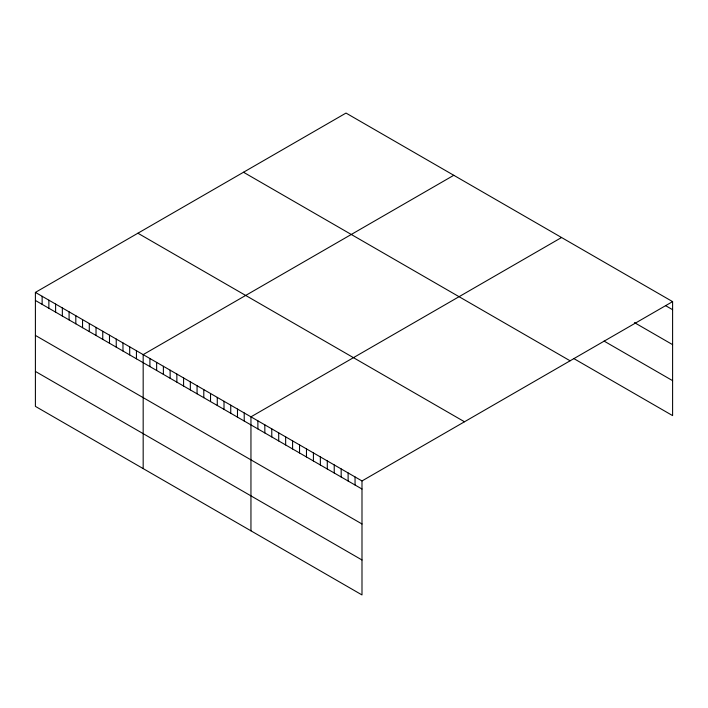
<?xml version="1.0" encoding="UTF-8"?>
<svg xmlns="http://www.w3.org/2000/svg" width="708" height="708" viewBox="0 0 708 708"><rect width="100%" height="100%" fill="white"/><g stroke="black" fill="none" stroke-linecap="round" stroke-linejoin="round"><path stroke-width="1.06" d="M35.4 292.395L361.992 480.953L361.992 594.932L35.4 406.374L35.4 292.395L346.008 113.068L672.6 301.626L672.6 415.605L573.701 358.514M453.784 175.292L143.175 354.62L143.175 468.599M561.559 237.516L250.951 416.844L250.951 530.823M361.992 480.953L672.6 301.626M665.662 305.697L672.6 309.697M634.43 322.609L672.6 344.646M604.066 341.088L672.6 380.656M243.508 172.248L570.099 360.797M137.901 233.215L464.492 421.773M35.4 300.466L361.992 489.024M35.4 335.415L361.992 523.973M35.4 371.426L361.992 559.984M355.053 476.944L355.053 485.015M348.115 472.935L348.115 481.015M341.176 468.926L341.176 477.006M334.229 464.926L334.229 472.997M327.291 460.917L327.291 468.988M320.352 456.908L320.352 464.988M313.414 452.899L313.414 460.979M306.476 448.899L306.476 456.97M299.537 444.889L299.537 452.961M292.59 440.88L292.59 448.961M285.651 436.871L285.651 444.951M278.713 432.871L278.713 440.942M271.775 428.862L271.775 436.933M264.836 424.853L264.836 432.933M257.889 420.844L257.889 428.924M244.216 412.95L244.216 421.03M237.481 409.065L237.481 417.136M230.746 405.171L230.746 413.251M224.011 401.286L224.011 409.357M217.276 397.392L217.276 405.472M210.533 393.506L210.533 401.586M203.798 389.621L203.798 397.692M197.063 385.727L197.063 393.807M190.328 381.842L190.328 389.913M183.593 377.948L183.593 386.028M176.858 374.063L176.858 382.134M170.124 370.169L170.124 378.249M163.38 366.284L163.38 374.364M156.645 362.399L156.645 370.47M149.91 358.505L149.91 366.585M136.44 350.726L136.44 358.806M129.706 346.84L129.706 354.912M122.971 342.946L122.971 351.026M116.236 339.061L116.236 347.141M109.492 335.167L109.492 343.247M102.757 331.282L102.757 339.362M96.023 327.397L96.023 335.468M89.288 323.503L89.288 331.583M82.553 319.618L82.553 327.689M75.818 315.724L75.818 323.804M69.083 311.839L69.083 319.91M62.348 307.945L62.348 316.025M55.605 304.059L55.605 312.139M48.87 300.174L48.87 308.245M42.135 296.28L42.135 304.36"/></g></svg>
